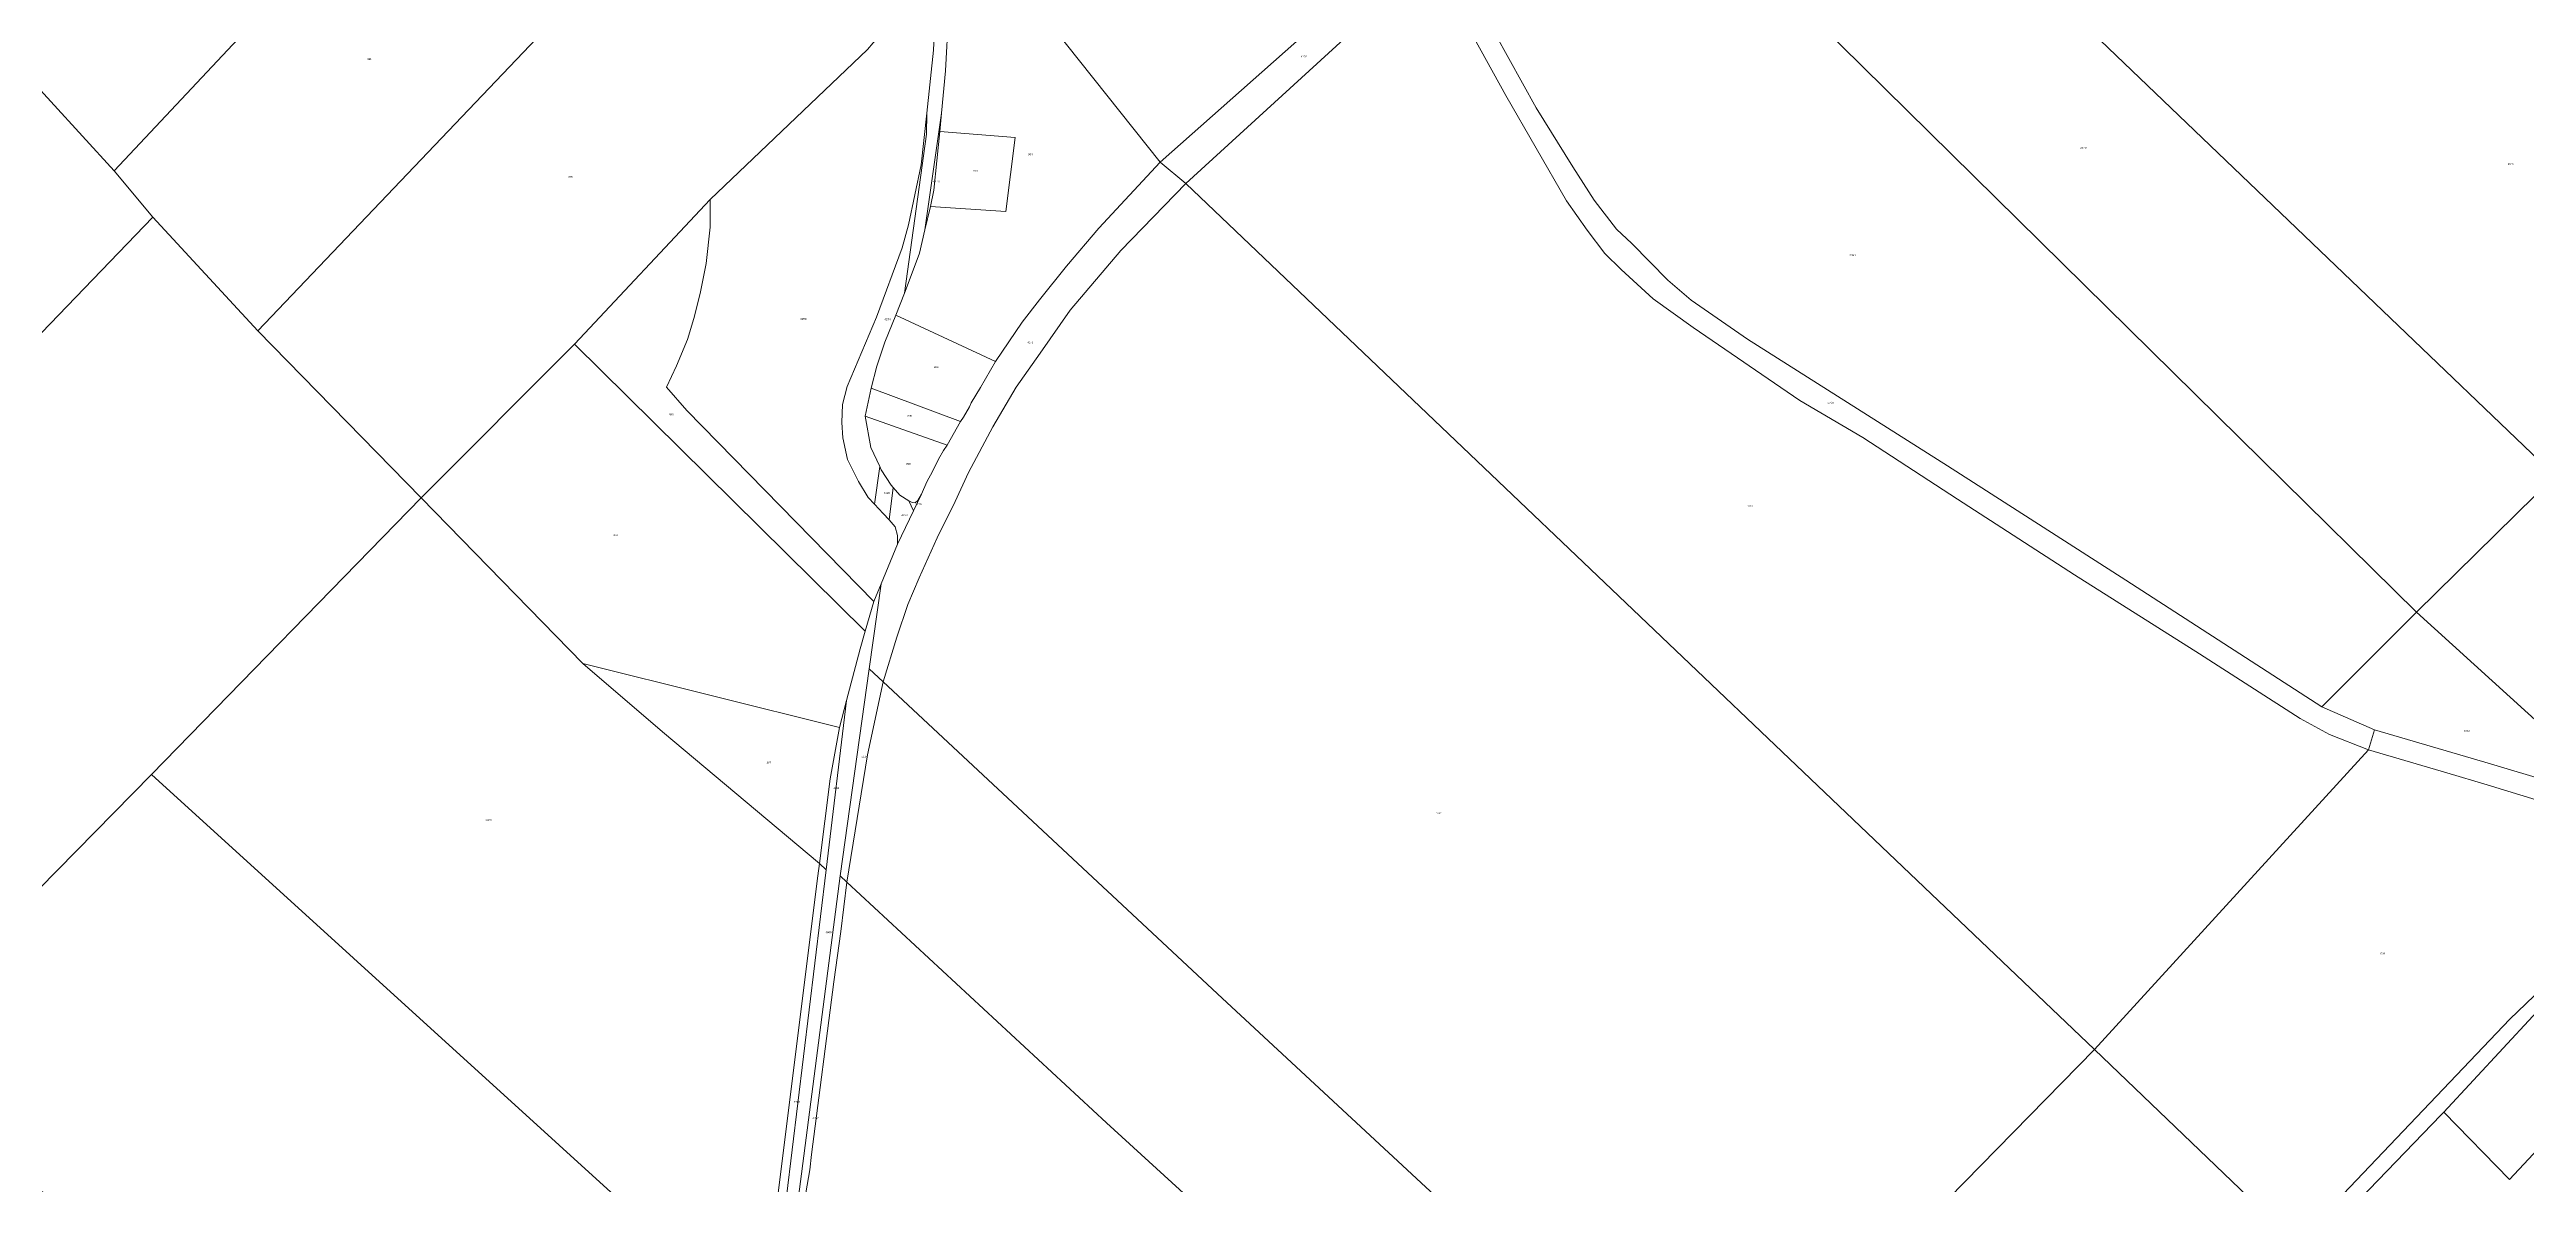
# Model space of a CAD drawing. Header units: metres. Extents: x 208626 to 229755, y 5040476 to 5064226.
# Drawn here: x 218092 to 220075, y 5048913 to 5049821 of the extents above; entities that cross this region are included whole.
import ezdxf

# ---------------------------------------------------------------- set-up
doc = ezdxf.new("R2010")
doc.units = ezdxf.units.M
doc.header["$LTSCALE"] = 0.56
doc.layers.add('6', color=7, linetype='Continuous', lineweight=13)
doc.layers.add('61', color=7, linetype='Continuous')

msp = doc.modelspace()

# ---------------------------------------------------------------- linework, layer by layer
at = {"layer": '6'}
for points in [[(219532.7637, 5050020.6908), (219696.759, 5050170.693), (219732.5194, 5050152.0528), (219985.7935, 5050020.0333), (220412.4376, 5049599.3091), (220509.9156, 5049503.1837), (220481.9711, 5049471.9515), (220301.5644, 5049286.2025), (220097.774, 5049479.7006)], [(218016.7761, 5049862.6677), (218265.7683, 5050121.671), (218391.7709, 5049987.6732), (218143.7788, 5049723.67)], [(218831.0977, 5049919.1319), (218837.7801, 5049928.3759), (218847.2691, 5049936.9591), (218864.4283, 5049956.4822), (218897.3348, 5049920.8964), (218938.4877, 5049958.3082), (218952.8636, 5049969.5314), (218979.6407, 5049993.8494), (218951.1878, 5050033.9426), (219051.0927, 5050099.3082), (219072.9214, 5050113.4562), (219103.9909, 5050055.1679), (219133.4178, 5050002.62), (219187.367, 5049915.0401), (219162.4943, 5049891.5687), (218981.0653, 5049730.6758)], [(219330.8908, 5050016.7129), (219437.3149, 5050112.0589), (219532.7637, 5050020.6908), (220097.774, 5049479.7006), (219986.7774, 5049370.6991)], [(218143.7788, 5049723.67), (218391.7709, 5049987.6732), (218479.7027, 5049902.5856), (218567.7696, 5049998.6759), (218582.0441, 5050011.6161), (218612.5538, 5049984.0975), (218636.9449, 5049961.0843), (218705.7369, 5050029.8107), (218736.9933, 5049995.8445), (218756.388, 5049974.6867), (218766.7146, 5049961.0843), (218774.5165, 5049950.0322), (218783.7739, 5049937.9975), (218787.4769, 5049932.443), (218791.5109, 5049924.065), (218794.6473, 5049915.0043), (218797.0867, 5049904.8982), (218741.677, 5049886.4283), (218649.7723, 5049871.6775), (218580.0454, 5049932.7568), (218258.7813, 5049595.6721), (218174.7795, 5049686.6706)], [(219212.7798, 5049906.2239), (219330.8908, 5050016.7129), (219986.7774, 5049370.6991), (219910.8357, 5049294.747), (219810.5351, 5049359.6909), (219753.9059, 5049396.0954), (219611.2487, 5049487.8077), (219451.2228, 5049589.1574), (219405.9512, 5049620.2976), (219387.498, 5049636.1857), (219358.4838, 5049665.5268), (219346.3419, 5049676.9545), (219328.3815, 5049700.2285), (219311.4129, 5049727.0498), (219282.0608, 5049774.0903), (219249.206, 5049833.3717)], [(217476.7863, 5049565.6602), (217618.7818, 5049717.662), (217729.4996, 5049832.0618), (217889.7735, 5049997.6655), (218016.7761, 5049862.6677), (218143.7788, 5049723.67), (218174.7795, 5049686.6706), (217756.7924, 5049252.6652), (217600.7891, 5049425.6624)], [(218258.7813, 5049595.6721), (218580.0454, 5049932.7568), (218649.7723, 5049871.6775), (218741.677, 5049886.4283), (218753.403, 5049841.7268), (218755.9442, 5049831.5618), (218746.729, 5049820.8172), (218620.7767, 5049700.6774), (218512.1917, 5049585.0305), (218389.5433, 5049462.1454)], [(218769.5561, 5049608.3342), (218776.2858, 5049625.9758), (218782.4498, 5049642.1378), (218788.3748, 5049657.8198), (218792.7298, 5049676.4579), (218797.0868, 5049695.1078), (218857.5913, 5049691.2101), (218864.9166, 5049750.3058), (218804.5688, 5049755.1348), (218806.0058, 5049769.9808), (218809.2838, 5049803.8364), (218811.7232, 5049848.0945), (218813.4657, 5049886.4283), (218817.6476, 5049902.1103), (218823.2234, 5049910.474), (218831.0977, 5049919.1319), (218981.0653, 5049730.6758), (218932.0092, 5049677.8905), (218906.0805, 5049647.4963), (218884.4465, 5049620.5248), (218870.5006, 5049602.5533), (218849.129, 5049571.2288)], [(218981.0653, 5049730.6758), (219162.4943, 5049891.5687), (219187.367, 5049915.0401), (219192.9398, 5049888.4699), (219001.4658, 5049713.7409)], [(219001.4658, 5049713.7409), (219192.9398, 5049888.4699), (219197.432, 5049889.5392), (219201.3524, 5049886.225), (219257.7769, 5049784.0896), (219306.3448, 5049699.81), (219322.7721, 5049676.2403), (219337.0568, 5049657.6702), (219349.913, 5049644.814), (219375.6254, 5049621.2443), (219407.766, 5049598.3888), (219492.9398, 5049539.8741), (219543.6004, 5049510.345), (219619.3195, 5049461.092), (219712.8733, 5049400.3641), (219813.0512, 5049337.2085), (219893.4158, 5049285.4734), (219916.9416, 5049272.7237), (219948.3499, 5049260.3864), (219728.7875, 5049020.6959)], [(218726.3438, 5049522.2579), (218726.6918, 5049536.8938), (218730.5254, 5049551.1821), (218754.0542, 5049606.5914), (218774.6688, 5049662.0039), (218779.6628, 5049680.4718), (218789.8638, 5049728.6658), (218794.1858, 5049769.7758), (218794.0058, 5049753.1969), (218776.2858, 5049625.9758), (218769.5561, 5049608.3342), (218760.7787, 5049586.6798), (218754.2226, 5049567.561), (218749.67, 5049549.7557), (218744.8134, 5049527.4848), (218749.4158, 5049502.3829), (218756.5728, 5049487.1128), (218752.2958, 5049456.9869), (218747.2528, 5049462.3178), (218739.5858, 5049475.2118), (218730.8738, 5049492.6358), (218727.0408, 5049510.0609)], [(218792.7298, 5049676.4579), (218806.0058, 5049769.9808), (218804.5688, 5049755.1348), (218799.8748, 5049708.3508), (218797.0868, 5049695.1078)], [(218797.0868, 5049695.1078), (218799.8748, 5049708.3508), (218804.5688, 5049755.1348), (218864.9166, 5049750.3058), (218857.5913, 5049691.2101)], [(218748.0988, 5049325.2529), (218757.7718, 5049393.3928), (218770.8138, 5049425.1329), (218783.6278, 5049451.7848), (218790.0378, 5049465.1178), (218794.1788, 5049474.9809), (218798.8858, 5049483.0489), (218803.5918, 5049493.1339), (218807.6258, 5049499.8567), (218810.6778, 5049504.1361), (218821.2342, 5049523.2867), (218823.7617, 5049526.7498), (218828.468, 5049534.8178), (218829.8131, 5049538.1804), (218837.1982, 5049550.2636), (218849.129, 5049571.2288), (218870.5006, 5049602.5533), (218884.4465, 5049620.5248), (218906.0805, 5049647.4963), (218932.0092, 5049677.8905), (218981.0653, 5049730.6758), (219001.4658, 5049713.7409), (218949.4528, 5049659.9648), (218908.9008, 5049612.3588), (218885.0978, 5049577.9778), (218865.7038, 5049550.6488), (218847.1108, 5049518.8338), (218827.6388, 5049482.2398), (218816.8958, 5049459.0748), (218802.4598, 5049430.2029), (218795.2558, 5049413.9799), (218788.1448, 5049398.1418), (218779.0298, 5049376.8118), (218770.3058, 5049350.6389), (218759.2848, 5049314.8228)], [(218512.1917, 5049585.0305), (218620.7767, 5049700.6774), (218620.7772, 5049678.6775), (218617.778, 5049649.6775), (218612.7786, 5049625.6775), (218607.7791, 5049605.6774), (218602.7796, 5049588.6774), (218593.7801, 5049567.6773), (218585.7806, 5049550.6772), (218602.0848, 5049531.9156), (218751.9408, 5049379.2019), (218745.0288, 5049355.4229)], [(218759.2848, 5049314.8228), (218770.3058, 5049350.6389), (218779.0298, 5049376.8118), (218788.1448, 5049398.1418), (218795.2558, 5049413.9799), (218802.4598, 5049430.2029), (218816.8958, 5049459.0748), (218827.6388, 5049482.2398), (218847.1108, 5049518.8338), (218865.7038, 5049550.6488), (218885.0978, 5049577.9778), (218908.9008, 5049612.3588), (218949.4528, 5049659.9648), (219001.4658, 5049713.7409), (219728.7875, 5049020.6959), (219585.7919, 5048874.6941), (219415.797, 5048704.6918), (219030.7902, 5049061.6852)], [(217756.7924, 5049252.6652), (218174.7795, 5049686.6706), (218258.7813, 5049595.6721), (218389.5433, 5049462.1454), (218173.7905, 5049240.6716), (217962.7968, 5049026.6689)], [(218749.67, 5049549.7557), (218754.2226, 5049567.561), (218760.7787, 5049586.6798), (218769.5561, 5049608.3342), (218849.129, 5049571.2288), (218837.1982, 5049550.2636), (218829.8131, 5049538.1804), (218828.468, 5049534.8178), (218823.7617, 5049526.7498), (218821.2342, 5049523.2867)], [(218389.5433, 5049462.1454), (218512.1917, 5049585.0305), (218745.0288, 5049355.4229), (218740.9428, 5049341.3659), (218729.9838, 5049299.8209), (218724.2778, 5049278.1899), (218519.0611, 5049329.449)], [(218744.8134, 5049527.4848), (218749.67, 5049549.7557), (218821.2342, 5049523.2867), (218810.6778, 5049504.1361)], [(218744.8134, 5049527.4848), (218810.6778, 5049504.1361), (218807.6258, 5049499.8567), (218803.5918, 5049493.1339), (218798.8858, 5049483.0489), (218794.1788, 5049474.9809), (218790.0378, 5049465.1178), (218787.0168, 5049460.0819), (218784.8448, 5049458.0649), (218782.6518, 5049458.4028), (218779.9668, 5049459.7458), (218772.5808, 5049464.1109), (218767.2898, 5049470.4598), (218765.8658, 5049472.1679), (218757.8528, 5049484.3808), (218756.5728, 5049487.1128), (218749.4158, 5049502.3829)], [(218752.2958, 5049456.9869), (218756.5728, 5049487.1128), (218757.8528, 5049484.3808), (218765.8658, 5049472.1679), (218767.2898, 5049470.4598), (218764.0678, 5049444.3729), (218759.4498, 5049449.4239)], [(219986.7774, 5049370.6991), (220097.774, 5049479.7006), (220301.5644, 5049286.2025), (220251.4286, 5049235.2448), (220197.142, 5049179.5936)], [(218173.7905, 5049240.6716), (218389.5433, 5049462.1454), (218519.0611, 5049329.449), (218582.6437, 5049274.9044), (218708.3275, 5049169.4512), (218706.9392, 5049159.622), (218661.6926, 5048797.2689)], [(218764.0678, 5049444.3729), (218767.2898, 5049470.4598), (218772.5808, 5049464.1109), (218779.9668, 5049459.7458), (218783.6278, 5049451.7848), (218770.8138, 5049425.1329), (218770.9018, 5049431.8808), (218768.9618, 5049439.0188)], [(218779.9668, 5049459.7458), (218782.6518, 5049458.4028), (218784.8448, 5049458.0649), (218787.0168, 5049460.0819), (218790.0378, 5049465.1178), (218783.6278, 5049451.7848)], [(218668.4408, 5048791.1038), (218713.7998, 5049164.3368), (218729.9838, 5049299.8209), (218740.9428, 5049341.3659), (218745.0288, 5049355.4229), (218751.9408, 5049379.2019), (218757.7718, 5049393.3928), (218748.0988, 5049325.2529), (218724.8068, 5049159.6868), (218675.1198, 5048775.2828)], [(219910.8357, 5049294.747), (219986.7774, 5049370.6991), (220197.142, 5049179.5936), (220152.8466, 5049207.9427), (220127.4506, 5049220.936), (220093.1954, 5049235.1105), (220045.9893, 5049249.1921), (219953.036, 5049276.4096)], [(218519.0611, 5049329.449), (218724.2778, 5049278.1899), (218717.0408, 5049237.2228), (218708.3275, 5049169.4512), (218582.6437, 5049274.9044)], [(218724.8068, 5049159.6868), (218748.0988, 5049325.2529), (218759.2848, 5049314.8228), (218746.8908, 5049256.4428), (218730.2788, 5049154.5728)], [(218708.3275, 5049169.4512), (218717.0408, 5049237.2228), (218724.2778, 5049278.1899), (218729.9838, 5049299.8209), (218713.7998, 5049164.3368)], [(218730.2788, 5049154.5728), (218746.8908, 5049256.4428), (218759.2848, 5049314.8228), (219030.7902, 5049061.6852), (219415.797, 5048704.6918), (219581.5264, 5048549.6109), (219492.2667, 5048456.0803), (218937.988, 5048962.1223)], [(219728.7875, 5049020.6959), (219948.3499, 5049260.3864), (220010.9573, 5049242.0762), (220043.1658, 5049232.4768), (220082.5645, 5049220.3454), (220136.3097, 5049197.9024), (220185.3299, 5049168.3721), (220087.2739, 5049069.7058), (220061.3482, 5049044.955), (219890.5753, 5048865.6343)], [(219948.3499, 5049260.3864), (219953.036, 5049276.4096), (220045.9893, 5049249.1921), (220093.1954, 5049235.1105), (220127.4506, 5049220.936), (220152.8466, 5049207.9427), (220197.142, 5049179.5936), (220185.3299, 5049168.3721), (220136.3097, 5049197.9024), (220082.5645, 5049220.3454), (220043.1658, 5049232.4768), (220010.9573, 5049242.0762)], [(217958.797, 5049022.6689), (217962.7968, 5049026.6689), (218173.7905, 5049240.6716), (218661.6926, 5048797.2689), (218637.4783, 5048628.6658), (218635.182, 5048612.5948), (218525.8229, 5048507.2282), (218515.8065, 5048515.6785)], [(218661.6926, 5048797.2689), (218706.9392, 5049159.622), (218708.3275, 5049169.4512), (218713.7998, 5049164.3368), (218668.4408, 5048791.1038), (218667.1888, 5048792.2738)], [(219581.5264, 5048549.6109), (219766.6947, 5048739.195), (219890.5753, 5048865.6343), (220061.3482, 5049044.955), (220087.2739, 5049069.7058), (220185.3299, 5049168.3721), (220193.8202, 5049160.5314), (220187.8786, 5049153.6243), (220171.4233, 5049137.888), (220156.9809, 5049124.0767), (220146.2571, 5049112.89), (220125.1917, 5049091.5612), (220105.4428, 5049073.1289), (220087.8005, 5049054.6967), (220079.6377, 5049047.3238), (220008.5949, 5048970.6589), (220006.4352, 5048968.3283), (219948.5053, 5048908.2918), (219898.2115, 5048855.8915), (219852.6575, 5048811.1275), (219689.6636, 5048637.8642), (219592.5679, 5048538.8266)], [(218675.1198, 5048775.2828), (218724.8068, 5049159.6868), (218730.2788, 5049154.5728), (218725.5788, 5049114.9569), (218719.8848, 5049074.8878), (218702.0778, 5048936.6868), (218700.7358, 5048924.2658), (218696.3708, 5048899.7579), (218693.0138, 5048877.9359), (218691.3278, 5048861.4629), (218688.6488, 5048835.2989), (218683.2778, 5048799.3758), (218682.6888, 5048792.9768), (218680.5918, 5048770.1679), (218676.3718, 5048774.1128)], [(218680.5918, 5048770.1679), (218682.6888, 5048792.9768), (218753.0133, 5048782.3827), (218748.905, 5048850.9265), (218743.6706, 5048850.8146), (218743.1593, 5048863.2553), (218738.1146, 5048863.2024), (218691.3278, 5048861.4629), (218693.0138, 5048877.9359), (218696.3708, 5048899.7579), (218700.7358, 5048924.2658), (218702.0778, 5048936.6868), (218719.8848, 5049074.8878), (218725.5788, 5049114.9569), (218730.2788, 5049154.5728), (218937.988, 5048962.1223), (219492.2667, 5048456.0803), (219469.793, 5048434.056), (219410.2832, 5048372.9662), (219264.7531, 5048224.2355), (218744.3123, 5048710.6068)], [(220008.5949, 5048970.6589), (220079.6377, 5049047.3238), (220087.8005, 5049054.6967), (220105.4428, 5049073.1289), (220141.1974, 5049040.1532), (220159.423, 5049058.9098), (220191.8266, 5049092.7746), (220156.9809, 5049124.0767), (220171.4233, 5049137.888), (220220.7368, 5049087.2767), (220061.1747, 5048916.7394)], [(219585.7919, 5048874.6941), (219728.7875, 5049020.6959), (219890.5753, 5048865.6343), (219766.6947, 5048739.195)]]:
    msp.add_lwpolyline(points, close=True, dxfattribs=at)
for points in [[(219249.206, 5049833.3717), (219282.0608, 5049774.0903), (219311.4129, 5049727.0498), (219328.3815, 5049700.2285), (219346.3419, 5049676.9545), (219358.4838, 5049665.5268), (219387.498, 5049636.1857), (219405.9512, 5049620.2976), (219451.2228, 5049589.1574), (219611.2487, 5049487.8077), (219753.9059, 5049396.0954), (219810.5351, 5049359.6909), (219910.8357, 5049294.747), (219953.036, 5049276.4096), (219948.3499, 5049260.3864), (219916.9416, 5049272.7237), (219893.4158, 5049285.4734), (219813.0512, 5049337.2085), (219712.8733, 5049400.3641), (219619.3195, 5049461.092), (219543.6004, 5049510.345), (219492.9398, 5049539.8741), (219407.766, 5049598.3888), (219375.6254, 5049621.2443), (219349.913, 5049644.814), (219337.0568, 5049657.6702), (219322.7721, 5049676.2403), (219306.3448, 5049699.81), (219257.7769, 5049784.0896), (219201.3524, 5049886.225)], [(218811.7232, 5049848.0945), (218809.2838, 5049803.8364), (218806.0058, 5049769.9808), (218792.7298, 5049676.4579), (218788.3748, 5049657.8198), (218782.4498, 5049642.1378), (218776.2858, 5049625.9758), (218794.0058, 5049753.1969), (218794.1858, 5049769.7758), (218799.5117, 5049820.4274), (218800.2231, 5049831.7155)], [(218800.2231, 5049831.7155), (218799.5117, 5049820.4274), (218794.1858, 5049769.7758), (218789.8638, 5049728.6658), (218779.6628, 5049680.4718), (218774.6688, 5049662.0039), (218754.0542, 5049606.5914), (218730.5254, 5049551.1821), (218726.6918, 5049536.8938), (218726.3438, 5049522.2579), (218727.0408, 5049510.0609), (218730.8738, 5049492.6358), (218739.5858, 5049475.2118), (218747.2528, 5049462.3178), (218752.2958, 5049456.9869), (218759.4498, 5049449.4239), (218764.0678, 5049444.3729), (218768.9618, 5049439.0188), (218770.9018, 5049431.8808), (218770.8138, 5049425.1329), (218757.7718, 5049393.3928), (218751.9408, 5049379.2019), (218602.0848, 5049531.9156), (218585.7806, 5049550.6772), (218593.7801, 5049567.6773), (218602.7796, 5049588.6774), (218607.7791, 5049605.6774), (218612.7786, 5049625.6775), (218617.778, 5049649.6775), (218620.7772, 5049678.6775), (218620.7767, 5049700.6774), (218746.729, 5049820.8172)], [(219948.5053, 5048908.2918), (220006.4352, 5048968.3283), (220008.5949, 5048970.6589), (220061.1747, 5048916.7394), (220220.7368, 5049087.2767), (220171.4233, 5049137.888), (220187.8786, 5049153.6243), (220208.5903, 5049135.8078), (220229.5247, 5049117.5459), (220239.6656, 5049105.7679), (220251.4051, 5049090.7047), (220260.2581, 5049079.2404), (220268.4983, 5049067.6597), (220283.3705, 5049040.8013), (220292.8202, 5049021.9019), (220302.8605, 5048997.6871), (220308.1759, 5048978.7877), (220309.9687, 5048959.8569), (220309.1424, 5048932.1751), (220305.8371, 5048892.5116)]]:
    msp.add_lwpolyline(points, dxfattribs=at)

# ---------------------------------------------------------------- texts
at = {"layer": '61'}
for s, width, p in [('4276', 1.2, (219093.6172, 5049814.5)), ('904', 1.15, (218875.3125, 5049736.25)), ('2970', 1.2, (219717.4609, 5049741.5)), ('896', 1.15, (218507.3594, 5049718.25)), ('4273', 1.2, (218799.375, 5049714.5)), ('903', 1.15, (218831.4531, 5049723)), ('1946', 1.1, (220059.7344, 5049728.5)), ('2964', 1.2, (219532.7813, 5049655.5)), ('2958', 1.2, (218693, 5049604.5)), ('4274', 1.2, (218760.2656, 5049604.25)), ('4271', 1.1, (218874.7813, 5049585.75)), ('900', 1.15, (218799.9141, 5049566)), ('4706', 1.2, (219515.2344, 5049537.5)), ('895', 1.15, (218587.9219, 5049528)), ('899', 1.15, (218778.8359, 5049527)), ('898', 1.15, (218777.75, 5049488.5)), ('4628', 1.2, (218759.7969, 5049465.25)), ('4233', 1.2, (218773.8438, 5049447.5)), ('4270', 1.2, (218785, 5049456.25)), ('1333', 1.05, (219450.6953, 5049455)), ('894', 1.15, (218543.5547, 5049431.5)), ('1952', 1.1, (220024.6484, 5049275)), ('897', 1.15, (218666.0938, 5049249.5)), ('4269', 1.2, (218742.0469, 5049254.25)), ('4268', 1.2, (218719.1563, 5049229)), ('4426', 1.2, (218441.0625, 5049203.75)), ('1332', 1.05, (219201.7422, 5049209)), ('4605', 1.2, (218713.1094, 5049113.75)), ('1338', 1.05, (219957.0625, 5049096.75)), ('4266', 1.2, (218687.75, 5048978)), ('4267', 1.2, (218702.7031, 5048965))]:
    msp.add_text(s, height=1.4, dxfattribs=dict(at, width=width)).set_placement(p)
msp.add_text('891', height=1.4, dxfattribs=at).set_placement((218346.5547, 5049812.5))

doc.saveas('drawing.dxf')
